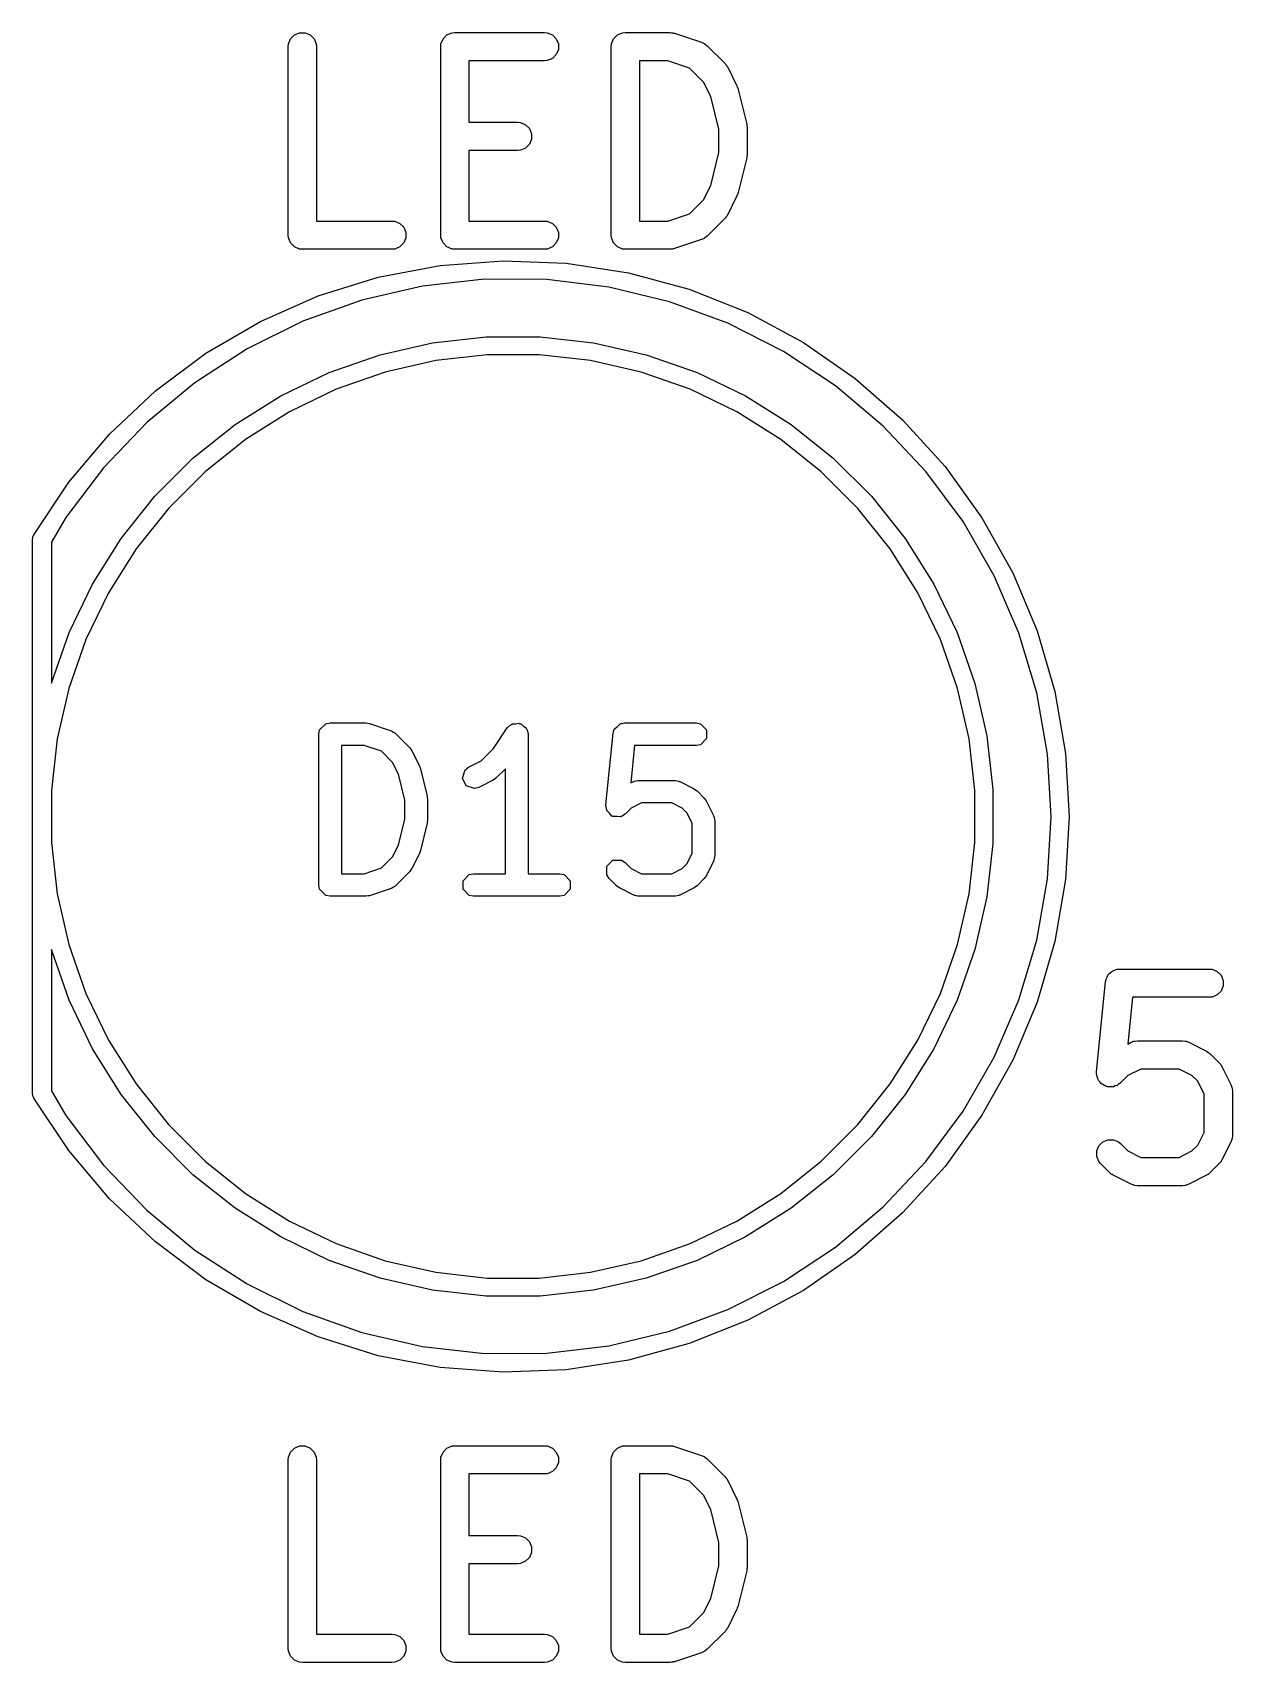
# Model space of a CAD drawing. Header units: millimetres. Extents: x 129 to 276, y -185 to -58.
# Drawn here: x 191.97 to 198.34, y -80.74 to -72.09 of the extents above; entities that cross this region are included whole.
import ezdxf

# ---------------------------------------------------------------- set-up
doc = ezdxf.new("R2010")
doc.units = ezdxf.units.MM
doc.layers.add('F.Fab', color=9, linetype='CONTINUOUS', true_color=0xafafaf)

msp = doc.modelspace()

# ---------------------------------------------------------------- linework, layer by layer
at = {"layer": 'F.Fab', "linetype": 'CONTINUOUS'}
for p, q in [((193.327393, -72.150187), (193.338592, -72.123151)), ((193.338592, -72.123151), (193.359284, -72.102459)), ((193.359284, -72.102459), (193.38632, -72.09126)), ((193.38632, -72.09126), (193.415584, -72.09126)), ((193.415584, -72.09126), (193.44262, -72.102459)), ((193.44262, -72.102459), (193.463312, -72.123151)), ((193.463312, -72.123151), (193.474511, -72.150187)), ((194.136917, -72.150187), (194.148116, -72.123151)), ((194.148116, -72.123151), (194.168808, -72.102459)), ((194.168808, -72.102459), (194.195844, -72.09126)), ((194.195844, -72.09126), (194.210476, -72.089819)), ((194.210476, -72.089819), (194.686666, -72.089819)), ((194.686666, -72.089819), (194.701298, -72.09126)), ((194.701298, -72.09126), (194.728334, -72.102459)), ((194.728334, -72.102459), (194.749026, -72.123151)), ((194.749026, -72.123151), (194.760225, -72.150187)), ((195.041679, -72.150187), (195.052878, -72.123151)), ((195.052878, -72.123151), (195.07357, -72.102459)), ((195.07357, -72.102459), (195.100606, -72.09126)), ((195.100606, -72.09126), (195.115238, -72.089819)), ((195.115238, -72.089819), (195.353333, -72.089819)), ((195.353333, -72.089819), (195.360738, -72.090548)), ((195.360738, -72.090548), (195.362713, -72.090408)), ((195.362713, -72.090408), (195.36531, -72.090998)), ((195.36531, -72.090998), (195.367965, -72.09126)), ((195.367965, -72.09126), (195.369796, -72.092018)), ((195.369796, -72.092018), (195.37705, -72.093668)), ((195.37705, -72.093668), (195.519907, -72.141287)), ((193.325952, -72.164819), (193.327393, -72.150187)), ((193.325952, -73.164819), (193.325952, -72.164819)), ((193.474511, -72.150187), (193.475952, -72.164819)), ((193.475952, -72.164819), (193.475952, -73.089819)), ((194.135476, -72.164819), (194.136917, -72.150187)), ((194.135476, -73.164819), (194.135476, -72.164819)), ((194.728334, -72.227179), (194.701298, -72.238378)), ((194.749026, -72.206487), (194.728334, -72.227179)), ((194.760225, -72.179451), (194.749026, -72.206487)), ((194.760225, -72.150187), (194.760225, -72.179451)), ((195.040238, -72.164819), (195.041679, -72.150187)), ((195.040238, -73.164819), (195.040238, -72.164819)), ((195.519907, -72.141287), (195.533332, -72.147281)), ((195.533332, -72.147281), (195.535367, -72.149046)), ((195.535367, -72.149046), (195.537858, -72.150078)), ((195.537858, -72.150078), (195.549223, -72.159405)), ((195.549223, -72.159405), (195.644461, -72.254643)), ((194.686666, -72.239819), (194.285476, -72.239819)), ((194.285476, -72.239819), (194.285476, -72.566009)), ((194.701298, -72.238378), (194.686666, -72.239819)), ((195.341163, -72.239819), (195.190238, -72.239819)), ((195.190238, -72.239819), (195.190238, -73.089819)), ((195.455676, -72.27799), (195.341163, -72.239819)), ((195.529789, -72.352103), (195.455676, -72.27799)), ((195.644461, -72.254643), (195.649181, -72.260393)), ((195.649181, -72.260393), (195.650678, -72.261692)), ((195.650678, -72.261692), (195.652097, -72.263946)), ((195.652097, -72.263946), (195.653789, -72.266008)), ((195.653789, -72.266008), (195.654547, -72.26784)), ((195.654547, -72.26784), (195.65851, -72.274135)), ((195.65851, -72.274135), (195.706129, -72.369373)), ((195.568282, -72.42909), (195.529789, -72.352103)), ((195.706129, -72.369373), (195.706538, -72.370442)), ((195.706538, -72.370442), (195.706861, -72.370878)), ((195.706861, -72.370878), (195.709053, -72.377014)), ((195.709053, -72.377014), (195.711384, -72.383104)), ((195.711384, -72.383104), (195.711422, -72.383644)), ((195.711422, -72.383644), (195.711808, -72.384724)), ((195.711808, -72.384724), (195.759427, -72.5752)), ((195.611666, -72.602624), (195.568282, -72.42909)), ((194.285476, -72.566009), (194.543809, -72.566009)), ((194.543809, -72.566009), (194.558441, -72.56745)), ((194.558441, -72.56745), (194.585477, -72.578649)), ((194.585477, -72.578649), (194.606169, -72.599341)), ((194.606169, -72.599341), (194.617368, -72.626377)), ((194.617368, -72.655641), (194.606169, -72.682677)), ((194.617368, -72.626377), (194.617368, -72.655641)), ((195.611666, -72.727013), (195.611666, -72.602624)), ((195.759427, -72.5752), (195.759802, -72.577736)), ((195.759802, -72.577736), (195.760225, -72.578758)), ((195.760225, -72.578758), (195.760767, -72.58427)), ((195.760767, -72.58427), (195.761577, -72.589744)), ((195.761577, -72.589744), (195.761414, -72.590836)), ((195.761414, -72.590836), (195.761666, -72.59339)), ((195.761666, -72.59339), (195.761666, -72.736247)), ((194.543809, -72.716009), (194.285476, -72.716009)), ((194.285476, -72.716009), (194.285476, -73.089819)), ((194.558441, -72.714568), (194.543809, -72.716009)), ((194.585477, -72.703369), (194.558441, -72.714568)), ((194.606169, -72.682677), (194.585477, -72.703369)), ((195.568282, -72.900547), (195.611666, -72.727013)), ((195.760767, -72.745366), (195.760225, -72.750879)), ((195.761577, -72.739893), (195.760767, -72.745366)), ((195.761666, -72.736247), (195.761414, -72.7388)), ((195.761414, -72.7388), (195.761577, -72.739893)), ((195.759427, -72.754437), (195.711808, -72.944913)), ((195.759802, -72.7519), (195.759427, -72.754437)), ((195.760225, -72.750879), (195.759802, -72.7519)), ((195.529788, -72.977534), (195.568282, -72.900547)), ((195.455676, -73.051647), (195.529788, -72.977534)), ((195.706129, -72.960264), (195.65851, -73.055502)), ((195.706538, -72.959194), (195.706129, -72.960264)), ((195.706861, -72.958759), (195.706538, -72.959194)), ((195.709053, -72.952622), (195.706861, -72.958759)), ((195.711384, -72.946533), (195.709053, -72.952622)), ((195.711422, -72.945992), (195.711384, -72.946533)), ((195.711808, -72.944913), (195.711422, -72.945992)), ((193.475952, -73.089819), (193.877142, -73.089819)), ((193.877142, -73.089819), (193.891774, -73.09126)), ((193.891774, -73.09126), (193.91881, -73.102459)), ((194.285476, -73.089819), (194.686666, -73.089819)), ((194.686666, -73.089819), (194.701298, -73.09126)), ((194.701298, -73.09126), (194.728334, -73.102459)), ((195.190238, -73.089819), (195.341163, -73.089819)), ((195.341163, -73.089819), (195.455676, -73.051647)), ((195.644462, -73.074993), (195.549223, -73.170233)), ((195.649179, -73.069244), (195.644462, -73.074993)), ((195.650678, -73.067945), (195.649179, -73.069244)), ((195.652099, -73.065686), (195.650678, -73.067945)), ((195.653789, -73.063628), (195.652099, -73.065686)), ((195.654546, -73.061798), (195.653789, -73.063628)), ((195.65851, -73.055502), (195.654546, -73.061798)), ((193.327393, -73.179451), (193.325952, -73.164819)), ((193.91881, -73.102459), (193.939502, -73.123151)), ((193.939502, -73.123151), (193.950701, -73.150187)), ((193.950701, -73.150187), (193.950701, -73.179451)), ((194.136917, -73.179451), (194.135476, -73.164819)), ((194.728334, -73.102459), (194.749026, -73.123151)), ((194.749026, -73.123151), (194.760225, -73.150187)), ((194.760225, -73.150187), (194.760225, -73.179451)), ((195.041679, -73.179451), (195.040238, -73.164819)), ((195.549223, -73.170233), (195.537858, -73.17956)), ((193.338592, -73.206487), (193.327393, -73.179451)), ((193.359284, -73.227179), (193.338592, -73.206487)), ((193.38632, -73.238378), (193.359284, -73.227179)), ((193.400952, -73.239819), (193.38632, -73.238378)), ((193.877142, -73.239819), (193.400952, -73.239819)), ((193.891774, -73.238378), (193.877142, -73.239819)), ((193.91881, -73.227179), (193.891774, -73.238378)), ((193.939502, -73.206487), (193.91881, -73.227179)), ((193.950701, -73.179451), (193.939502, -73.206487)), ((194.148116, -73.206487), (194.136917, -73.179451)), ((194.168808, -73.227179), (194.148116, -73.206487)), ((194.195844, -73.238378), (194.168808, -73.227179)), ((194.210476, -73.239819), (194.195844, -73.238378)), ((194.686666, -73.239819), (194.210476, -73.239819)), ((194.701298, -73.238378), (194.686666, -73.239819)), ((194.728334, -73.227179), (194.701298, -73.238378)), ((194.749026, -73.206487), (194.728334, -73.227179)), ((194.760225, -73.179451), (194.749026, -73.206487)), ((195.052878, -73.206487), (195.041679, -73.179451)), ((195.07357, -73.227179), (195.052878, -73.206487)), ((195.100606, -73.238378), (195.07357, -73.227179)), ((195.115238, -73.239819), (195.100606, -73.238378)), ((195.353333, -73.239819), (195.115238, -73.239819)), ((195.360738, -73.239089), (195.353333, -73.239819)), ((195.362713, -73.23923), (195.360738, -73.239089)), ((195.36531, -73.238639), (195.362713, -73.23923)), ((195.367965, -73.238378), (195.36531, -73.238639)), ((195.369796, -73.237619), (195.367965, -73.238378)), ((195.37705, -73.23597), (195.369796, -73.237619)), ((195.519907, -73.188351), (195.37705, -73.23597)), ((195.533332, -73.182357), (195.519907, -73.188351)), ((195.535367, -73.180591), (195.533332, -73.182357)), ((195.537858, -73.17956), (195.535367, -73.180591)), ((193.804604, -73.388059), (194.133294, -73.325456)), ((194.133294, -73.325456), (194.466959, -73.300477)), ((194.466959, -73.300477), (194.801306, -73.313443)), ((194.801306, -73.313443), (195.132034, -73.364187)), ((193.485117, -73.48748), (193.804604, -73.388059)), ((194.039002, -73.435982), (193.716523, -73.510569)), ((194.367946, -73.399222), (194.039002, -73.435982)), ((194.698934, -73.400783), (194.367946, -73.399222)), ((195.027517, -73.440644), (194.698934, -73.400783)), ((195.132034, -73.364187), (195.454888, -73.452057)), ((193.178945, -73.62244), (193.485117, -73.48748)), ((193.716523, -73.510569), (193.404846, -73.621981)), ((195.349277, -73.518269), (195.027517, -73.440644)), ((195.65989, -73.632615), (195.349277, -73.518269)), ((195.454888, -73.452057), (195.765716, -73.575922)), ((195.765716, -73.575922), (196.060517, -73.734189)), ((192.890024, -73.791204), (193.178945, -73.62244)), ((193.404846, -73.621981), (193.108158, -73.768719)), ((195.955181, -73.782144), (195.65989, -73.632615)), ((193.108158, -73.768719), (192.830449, -73.948811)), ((193.814069, -73.799661), (194.092859, -73.736029)), ((194.092859, -73.736029), (194.37702, -73.704012)), ((194.37702, -73.704012), (194.66298, -73.704012)), ((194.66298, -73.704012), (194.947141, -73.736029)), ((194.947141, -73.736029), (195.225931, -73.799661)), ((196.231179, -73.964848), (195.955181, -73.782144)), ((196.060517, -73.734189), (196.3355, -73.924821)), ((192.622073, -73.991599), (192.890024, -73.791204)), ((193.544157, -73.894107), (193.814069, -73.799661)), ((194.108963, -73.830811), (193.840684, -73.892043)), ((194.382411, -73.8), (194.108963, -73.830811)), ((194.657589, -73.8), (194.382411, -73.8)), ((194.931037, -73.830811), (194.657589, -73.8)), ((195.199316, -73.892043), (194.931037, -73.830811)), ((195.225931, -73.799661), (195.495843, -73.894107)), ((192.830449, -73.948811), (192.575452, -74.159836)), ((193.286517, -74.01818), (193.544157, -73.894107)), ((193.840684, -73.892043), (193.580948, -73.982929)), ((195.459052, -73.982929), (195.199316, -73.892043)), ((195.495843, -73.894107), (195.753483, -74.01818)), ((196.3355, -73.924821), (196.587127, -74.145366)), ((192.378538, -74.221049), (192.622073, -73.991599)), ((193.044388, -74.17032), (193.286517, -74.01818)), ((193.580948, -73.982929), (193.333022, -74.102324)), ((195.706978, -74.102324), (195.459052, -73.982929)), ((195.753483, -74.01818), (195.995612, -74.17032)), ((196.484175, -74.178268), (196.231179, -73.964848)), ((193.333022, -74.102324), (193.100022, -74.248728)), ((195.939978, -74.248728), (195.706978, -74.102324)), ((192.575452, -74.159836), (192.346593, -74.398958)), ((192.820816, -74.348612), (193.044388, -74.17032)), ((195.995612, -74.17032), (196.219184, -74.348612)), ((196.710768, -74.419538), (196.484175, -74.178268)), ((196.587127, -74.145366), (196.812161, -74.392986)), ((192.162553, -74.4766), (192.378538, -74.221049)), ((193.100022, -74.248728), (192.884879, -74.420299)), ((196.155121, -74.420299), (195.939978, -74.248728)), ((192.618612, -74.550816), (192.820816, -74.348612)), ((196.219184, -74.348612), (196.421388, -74.550816)), ((192.346593, -74.398958), (192.14695, -74.662962)), ((192.884879, -74.420299), (192.690299, -74.614879)), ((196.349701, -74.614879), (196.155121, -74.420299)), ((196.907912, -74.685414), (196.710768, -74.419538)), ((196.812161, -74.392986), (197.007706, -74.664497)), ((191.976897, -74.754966), (192.162553, -74.4766)), ((192.44032, -74.774388), (192.618612, -74.550816)), ((196.421388, -74.550816), (196.59968, -74.774388)), ((192.690299, -74.614879), (192.518728, -74.830022)), ((196.521272, -74.830022), (196.349701, -74.614879)), ((192.14695, -74.662962), (192.07, -74.793909)), ((197.072957, -74.97232), (196.907912, -74.685414)), ((197.007706, -74.664497), (197.171247, -74.956405)), ((191.97, -74.780306), (191.973806, -74.761172)), ((191.97, -77.719694), (191.97, -74.780306)), ((191.973806, -74.761172), (191.976014, -74.758963)), ((191.976014, -74.758963), (191.976897, -74.754966)), ((192.07, -74.793909), (192.07, -75.5431)), ((192.28818, -75.016517), (192.44032, -74.774388)), ((196.59968, -74.774388), (196.75182, -75.016517)), ((192.518728, -74.830022), (192.372324, -75.063022)), ((196.667676, -75.063022), (196.521272, -74.830022)), ((197.203684, -75.276402), (197.072957, -74.97232)), ((197.171247, -74.956405), (197.300681, -75.264955)), ((192.164107, -75.274157), (192.28818, -75.016517)), ((192.372324, -75.063022), (192.252929, -75.310948)), ((196.787071, -75.310948), (196.667676, -75.063022)), ((196.75182, -75.016517), (196.875893, -75.274157)), ((192.07, -75.5431), (192.164107, -75.274157)), ((192.252929, -75.310948), (192.162043, -75.570684)), ((196.877957, -75.570684), (196.787071, -75.310948)), ((196.875893, -75.274157), (196.970339, -75.544069)), ((197.298337, -75.593572), (197.203684, -75.276402)), ((197.300681, -75.264955), (197.394342, -75.586178)), ((192.162043, -75.570684), (192.100811, -75.838963)), ((196.939189, -75.838963), (196.877957, -75.570684)), ((196.970339, -75.544069), (197.033971, -75.822859)), ((197.355642, -75.919565), (197.298337, -75.593572)), ((197.394342, -75.586178), (197.451024, -75.91594)), ((193.493138, -75.790894), (193.52561, -75.758422)), ((193.52561, -75.758422), (193.548571, -75.753855)), ((193.548571, -75.753855), (193.739047, -75.753855)), ((193.739047, -75.753855), (193.74848, -75.755731)), ((193.74848, -75.755731), (193.758021, -75.756934)), ((193.758021, -75.756934), (193.872307, -75.795029)), ((194.489124, -75.780573), (194.505661, -75.764001)), ((194.505661, -75.764001), (194.511718, -75.762789)), ((194.511718, -75.762789), (194.516086, -75.758422)), ((194.516086, -75.758422), (194.533559, -75.758422)), ((194.533559, -75.758422), (194.550691, -75.754996)), ((194.550691, -75.754996), (194.55583, -75.758422)), ((194.55583, -75.758422), (194.562008, -75.758422)), ((194.562008, -75.758422), (194.574363, -75.770777)), ((194.574363, -75.770777), (194.588901, -75.780469)), ((195.057603, -75.785492), (195.073234, -75.772702)), ((195.073234, -75.772702), (195.087515, -75.758422)), ((195.087515, -75.758422), (195.091707, -75.757588)), ((195.091707, -75.757588), (195.093145, -75.756412)), ((195.093145, -75.756412), (195.096123, -75.756709)), ((195.096123, -75.756709), (195.110476, -75.753855)), ((195.110476, -75.753855), (195.491428, -75.753855)), ((195.491428, -75.753855), (195.514389, -75.758422)), ((195.514389, -75.758422), (195.546861, -75.790894)), ((192.100811, -75.838963), (192.07, -76.112411)), ((193.488571, -75.813855), (193.493138, -75.790894)), ((193.488571, -76.613855), (193.488571, -75.813855)), ((193.872307, -75.795029), (193.874917, -75.796517)), ((193.874917, -75.796517), (193.876294, -75.796517)), ((193.876294, -75.796517), (193.884283, -75.801855)), ((193.884283, -75.801855), (193.892645, -75.806622)), ((193.892645, -75.806622), (193.893261, -75.807855)), ((193.893261, -75.807855), (193.895759, -75.809524)), ((193.895759, -75.809524), (193.971949, -75.885714)), ((194.416227, -75.889916), (194.489124, -75.780573)), ((194.588901, -75.780469), (194.590112, -75.786526)), ((194.590112, -75.786526), (194.59448, -75.790894)), ((194.59448, -75.790894), (194.599047, -75.813855)), ((194.599047, -75.813855), (194.599047, -76.553855)), ((195.012678, -76.188837), (195.050774, -75.807885)), ((195.050774, -75.807885), (195.055043, -75.793886)), ((195.055043, -75.790894), (195.056356, -75.78958)), ((195.055043, -75.793886), (195.055043, -75.790894)), ((195.056356, -75.78958), (195.057603, -75.785492)), ((195.546861, -75.836816), (195.514389, -75.869288)), ((195.546861, -75.790894), (195.546861, -75.836816)), ((196.97, -76.112411), (196.939189, -75.838963)), ((197.033971, -75.822859), (197.065988, -76.10702)), ((193.72931, -75.873855), (193.608571, -75.873855)), ((193.608571, -75.873855), (193.608571, -76.553855)), ((193.820923, -75.904392), (193.72931, -75.873855)), ((193.880209, -75.963678), (193.820923, -75.904392)), ((193.971949, -75.885714), (193.977286, -75.893701)), ((193.977286, -75.893701), (193.983189, -75.901307)), ((193.983189, -75.901307), (194.021284, -75.977499)), ((194.351124, -75.955019), (194.416227, -75.889916)), ((195.164775, -75.873855), (195.144919, -76.072407)), ((195.491428, -75.873855), (195.164775, -75.873855)), ((195.514389, -75.869288), (195.491428, -75.873855)), ((197.37483, -76.25), (197.355642, -75.919565)), ((197.451024, -75.91594), (197.47, -76.25)), ((193.911008, -76.025276), (193.880209, -75.963678)), ((193.945714, -76.164096), (193.911008, -76.025276)), ((194.021284, -75.977499), (194.02302, -75.983838)), ((194.02302, -75.983838), (194.025826, -75.989779)), ((194.025826, -75.989779), (194.063923, -76.14216)), ((194.250626, -76.046679), (194.265148, -76.003113)), ((194.265148, -76.003113), (194.283642, -75.98876)), ((194.283642, -75.98876), (194.351124, -75.955019)), ((194.479047, -75.996802), (194.429093, -76.046757)), ((194.479047, -76.553855), (194.479047, -75.996802)), ((192.07, -76.112411), (192.07, -76.387589)), ((194.271162, -76.087753), (194.250626, -76.046679)), ((194.314728, -76.102275), (194.271162, -76.087753)), ((194.337308, -76.096092), (194.314728, -76.102275)), ((194.413499, -76.057997), (194.337308, -76.096092)), ((194.421098, -76.052099), (194.413499, -76.057997)), ((194.429093, -76.046757), (194.421098, -76.052099)), ((195.144919, -76.072407), (195.159833, -76.064951)), ((195.159833, -76.064951), (195.162731, -76.064157)), ((195.162731, -76.064157), (195.163705, -76.063184)), ((195.163705, -76.063184), (195.173137, -76.061307)), ((195.173137, -76.061307), (195.182413, -76.058768)), ((195.182413, -76.058768), (195.183718, -76.059203)), ((195.183718, -76.059203), (195.186666, -76.058617)), ((195.186666, -76.058617), (195.377142, -76.058617)), ((195.377142, -76.058617), (195.380089, -76.059203)), ((195.380089, -76.059203), (195.381395, -76.058768)), ((195.381395, -76.058768), (195.39067, -76.061307)), ((195.39067, -76.061307), (195.400103, -76.063184)), ((195.400103, -76.063184), (195.401076, -76.064157)), ((195.401076, -76.064157), (195.403975, -76.064951)), ((195.403975, -76.064951), (195.480166, -76.103046)), ((195.480166, -76.103046), (195.487771, -76.108948)), ((195.487771, -76.108948), (195.495759, -76.114286)), ((195.495759, -76.114286), (195.533854, -76.15238)), ((196.97, -76.387589), (196.97, -76.112411)), ((197.065988, -76.10702), (197.065988, -76.39298)), ((193.945714, -76.263613), (193.945714, -76.164096)), ((194.063923, -76.14216), (194.06428, -76.149504)), ((194.06428, -76.149504), (194.065714, -76.156712)), ((194.065714, -76.156712), (194.065714, -76.270998)), ((195.014937, -76.212138), (195.012678, -76.188837)), ((195.146016, -76.206024), (195.114806, -76.237234)), ((195.200831, -76.178617), (195.146016, -76.206024)), ((195.362977, -76.178617), (195.200831, -76.178617)), ((195.417792, -76.206024), (195.362977, -76.178617)), ((195.442115, -76.230347), (195.417792, -76.206024)), ((195.533854, -76.15238), (195.539196, -76.160374)), ((195.539196, -76.160374), (195.545094, -76.167974)), ((195.545094, -76.167974), (195.583189, -76.244166)), ((193.911008, -76.402432), (193.945714, -76.263613)), ((194.063923, -76.28555), (194.025826, -76.437931)), ((194.06428, -76.278205), (194.063923, -76.28555)), ((194.065714, -76.270998), (194.06428, -76.278205)), ((195.016947, -76.214594), (195.014937, -76.212138)), ((195.016947, -76.217767), (195.016947, -76.214594)), ((195.031227, -76.232047), (195.016947, -76.217767)), ((195.044017, -76.24768), (195.031227, -76.232047)), ((195.047173, -76.247995), (195.044017, -76.24768)), ((195.049418, -76.25024), (195.047173, -76.247995)), ((195.069614, -76.25024), (195.049418, -76.25024)), ((195.089711, -76.25225), (195.069614, -76.25024)), ((195.092168, -76.25024), (195.089711, -76.25225)), ((195.09534, -76.25024), (195.092168, -76.25024)), ((195.114806, -76.237234), (195.09534, -76.25024)), ((195.469523, -76.285162), (195.442115, -76.230347)), ((195.469523, -76.447309), (195.469523, -76.285162)), ((195.583189, -76.244166), (195.583982, -76.247063)), ((195.583982, -76.247063), (195.584956, -76.248037)), ((195.584956, -76.248037), (195.586832, -76.257471)), ((195.586832, -76.257471), (195.589372, -76.266745)), ((195.589372, -76.266745), (195.588936, -76.26805)), ((195.588936, -76.26805), (195.589523, -76.270998)), ((195.589523, -76.270998), (195.589523, -76.461474)), ((197.355642, -76.580435), (197.37483, -76.25)), ((197.47, -76.25), (197.451024, -76.58406)), ((192.07, -76.387589), (192.100811, -76.661037)), ((193.820921, -76.523318), (193.88021, -76.46403)), ((193.88021, -76.46403), (193.911008, -76.402432)), ((194.021284, -76.450212), (193.983189, -76.526402)), ((194.02302, -76.44387), (194.021284, -76.450212)), ((194.025826, -76.437931), (194.02302, -76.44387)), ((195.442115, -76.502123), (195.469523, -76.447309)), ((195.589372, -76.465727), (195.586832, -76.475002)), ((195.589523, -76.461474), (195.588936, -76.464421)), ((195.588936, -76.464421), (195.589372, -76.465727)), ((196.939189, -76.661037), (196.97, -76.387589)), ((197.065988, -76.39298), (197.033971, -76.677141)), ((193.72931, -76.553855), (193.820921, -76.523318)), ((193.97195, -76.541995), (193.89576, -76.618186)), ((193.977293, -76.533998), (193.97195, -76.541995)), ((193.983189, -76.526402), (193.977293, -76.533998)), ((195.016947, -76.514703), (195.049419, -76.482231)), ((195.016947, -76.560625), (195.016947, -76.514703)), ((195.049419, -76.482231), (195.095341, -76.482231)), ((195.095341, -76.482231), (195.114806, -76.495238)), ((195.114806, -76.495238), (195.146015, -76.526447)), ((195.146015, -76.526447), (195.200831, -76.553855)), ((195.362977, -76.553855), (195.41779, -76.526448)), ((195.41779, -76.526448), (195.442115, -76.502123)), ((195.583189, -76.488307), (195.545094, -76.564497)), ((195.583982, -76.485408), (195.583189, -76.488307)), ((195.584956, -76.484435), (195.583982, -76.485408)), ((195.586832, -76.475002), (195.584956, -76.484435)), ((193.493138, -76.636816), (193.488571, -76.613855)), ((193.52561, -76.669288), (193.493138, -76.636816)), ((193.608571, -76.553855), (193.72931, -76.553855)), ((193.872307, -76.632681), (193.758021, -76.670776)), ((193.874917, -76.631193), (193.872307, -76.632681)), ((193.876295, -76.631193), (193.874917, -76.631193)), ((193.88429, -76.62585), (193.876295, -76.631193)), ((193.892645, -76.621088), (193.88429, -76.62585)), ((193.893261, -76.619855), (193.892645, -76.621088)), ((193.89576, -76.618186), (193.893261, -76.619855)), ((194.255042, -76.590894), (194.287514, -76.558422)), ((194.255042, -76.636816), (194.255042, -76.590894)), ((194.287514, -76.669288), (194.255042, -76.636816)), ((194.287514, -76.558422), (194.310475, -76.553855)), ((194.310475, -76.553855), (194.479047, -76.553855)), ((194.599047, -76.553855), (194.767618, -76.553855)), ((194.767618, -76.553855), (194.790579, -76.558422)), ((194.790579, -76.558422), (194.823051, -76.590894)), ((194.823051, -76.636816), (194.790579, -76.669288)), ((194.823051, -76.590894), (194.823051, -76.636816)), ((195.029954, -76.58009), (195.016947, -76.560625)), ((195.06805, -76.618186), (195.029954, -76.58009)), ((195.076041, -76.623525), (195.06805, -76.618186)), ((195.083643, -76.629426), (195.076041, -76.623525)), ((195.159833, -76.667521), (195.083643, -76.629426)), ((195.200831, -76.553855), (195.362977, -76.553855)), ((195.480166, -76.629426), (195.403975, -76.667521)), ((195.487765, -76.623528), (195.480166, -76.629426)), ((195.49576, -76.618186), (195.487765, -76.623528)), ((195.533855, -76.58009), (195.49576, -76.618186)), ((195.539198, -76.572093), (195.533855, -76.58009)), ((195.545094, -76.564497), (195.539198, -76.572093)), ((197.298337, -76.906428), (197.355642, -76.580435)), ((197.451024, -76.58406), (197.394342, -76.913822)), ((192.100811, -76.661037), (192.162043, -76.929316)), ((193.548571, -76.673855), (193.52561, -76.669288)), ((193.739047, -76.673855), (193.548571, -76.673855)), ((193.74848, -76.671978), (193.739047, -76.673855)), ((193.758021, -76.670776), (193.74848, -76.671978)), ((194.310475, -76.673855), (194.287514, -76.669288)), ((194.767618, -76.673855), (194.310475, -76.673855)), ((194.790579, -76.669288), (194.767618, -76.673855)), ((195.162731, -76.668314), (195.159833, -76.667521)), ((195.163705, -76.669288), (195.162731, -76.668314)), ((195.173137, -76.671164), (195.163705, -76.669288)), ((195.182413, -76.673704), (195.173137, -76.671164)), ((195.183718, -76.673268), (195.182413, -76.673704)), ((195.186666, -76.673855), (195.183718, -76.673268)), ((195.377142, -76.673855), (195.186666, -76.673855)), ((195.380089, -76.673268), (195.377142, -76.673855)), ((195.381395, -76.673704), (195.380089, -76.673268)), ((195.39067, -76.671164), (195.381395, -76.673704)), ((195.400103, -76.669288), (195.39067, -76.671164)), ((195.401076, -76.668314), (195.400103, -76.669288)), ((195.403975, -76.667521), (195.401076, -76.668314)), ((196.877957, -76.929316), (196.939189, -76.661037)), ((197.033971, -76.677141), (196.970339, -76.955931)), ((192.164107, -77.225843), (192.07, -76.956899)), ((192.07, -76.956899), (192.07, -77.70609)), ((192.162043, -76.929316), (192.252929, -77.189052)), ((196.787071, -77.189052), (196.877957, -76.929316)), ((196.970339, -76.955931), (196.875893, -77.225843)), ((197.203684, -77.223598), (197.298337, -76.906428)), ((197.394342, -76.913822), (197.300681, -77.235045)), ((197.696427, -77.072459), (197.699915, -77.071013)), ((197.699915, -77.071013), (197.702839, -77.068622)), ((197.702839, -77.068622), (197.713336, -77.065454)), ((197.713336, -77.065454), (197.723463, -77.06126)), ((197.723463, -77.06126), (197.729068, -77.060707)), ((197.729068, -77.060707), (197.730855, -77.060169)), ((197.730855, -77.060169), (197.732683, -77.060351)), ((197.732683, -77.060351), (197.738095, -77.059819)), ((197.738095, -77.059819), (198.214285, -77.059819)), ((198.214285, -77.059819), (198.228917, -77.06126)), ((198.228917, -77.06126), (198.255953, -77.072459)), ((197.615848, -77.603546), (197.663467, -77.127356)), ((197.663467, -77.127356), (197.664536, -77.122023)), ((197.664536, -77.120187), (197.665249, -77.118464)), ((197.664536, -77.122023), (197.664536, -77.120187)), ((197.665249, -77.118464), (197.666357, -77.11294)), ((197.666357, -77.11294), (197.671539, -77.10328)), ((197.671539, -77.10328), (197.675735, -77.093151)), ((197.675735, -77.093151), (197.678406, -77.090479)), ((197.678406, -77.090479), (197.680191, -77.087153)), ((197.680191, -77.087153), (197.688673, -77.080212)), ((197.688673, -77.080212), (197.696427, -77.072459)), ((198.255953, -77.072459), (198.276645, -77.093151)), ((198.276645, -77.093151), (198.287844, -77.120187)), ((198.287844, -77.149451), (198.276645, -77.176487)), ((198.287844, -77.120187), (198.287844, -77.149451)), ((192.28818, -77.483483), (192.164107, -77.225843)), ((192.252929, -77.189052), (192.372324, -77.436978)), ((196.667676, -77.436978), (196.787071, -77.189052)), ((196.875893, -77.225843), (196.75182, -77.483483)), ((197.072957, -77.52768), (197.203684, -77.223598)), ((197.300681, -77.235045), (197.171247, -77.543595)), ((197.805969, -77.209819), (197.78115, -77.458009)), ((198.214285, -77.209819), (197.805969, -77.209819)), ((198.228917, -77.208378), (198.214285, -77.209819)), ((198.255953, -77.197179), (198.228917, -77.208378)), ((198.276645, -77.176487), (198.255953, -77.197179)), ((192.44032, -77.725612), (192.28818, -77.483483)), ((192.372324, -77.436978), (192.518728, -77.669978)), ((196.521272, -77.669978), (196.667676, -77.436978)), ((196.75182, -77.483483), (196.59968, -77.725612)), ((197.78115, -77.458009), (197.799792, -77.448689)), ((197.799792, -77.448689), (197.813523, -77.443434)), ((197.813523, -77.443434), (197.816212, -77.443242)), ((197.816212, -77.443242), (197.818701, -77.442212)), ((197.818701, -77.442212), (197.833333, -77.440771)), ((197.833333, -77.440771), (198.071428, -77.440771)), ((198.071428, -77.440771), (198.08606, -77.442212)), ((198.08606, -77.442212), (198.088549, -77.443243)), ((198.088549, -77.443243), (198.091237, -77.443434)), ((198.091237, -77.443434), (198.104969, -77.448689)), ((198.104969, -77.448689), (198.200207, -77.496308)), ((198.200207, -77.496308), (198.206506, -77.500272)), ((198.206506, -77.500272), (198.208334, -77.50103)), ((198.208334, -77.50103), (198.21039, -77.502718)), ((198.21039, -77.502718), (198.21265, -77.50414)), ((196.907912, -77.814586), (197.072957, -77.52768)), ((197.171247, -77.543595), (197.007706, -77.835503)), ((198.21265, -77.50414), (198.213949, -77.505638)), ((198.213949, -77.505638), (198.219699, -77.510357)), ((198.219699, -77.510357), (198.267318, -77.557976)), ((198.267318, -77.557976), (198.272036, -77.563725)), ((198.272036, -77.563725), (198.273535, -77.565025)), ((198.273535, -77.565025), (198.274956, -77.567284)), ((198.274956, -77.567284), (198.276645, -77.569341)), ((198.276645, -77.569341), (198.277402, -77.571168)), ((198.277402, -77.571168), (198.281367, -77.577468)), ((198.281367, -77.577468), (198.328986, -77.672706)), ((192.518728, -77.669978), (192.690299, -77.885121)), ((196.349701, -77.885121), (196.521272, -77.669978)), ((197.615826, -77.618249), (197.615848, -77.603546)), ((197.616917, -77.621864), (197.615826, -77.618249)), ((197.616917, -77.62564), (197.616917, -77.621864)), ((197.621111, -77.635765), (197.616917, -77.62564)), ((197.624279, -77.646265), (197.621111, -77.635765)), ((197.62667, -77.649188), (197.624279, -77.646265)), ((197.628116, -77.652677), (197.62667, -77.649188)), ((197.635869, -77.66043), (197.628116, -77.652677)), ((197.64281, -77.668913), (197.635869, -77.66043)), ((197.646136, -77.670697), (197.64281, -77.668913)), ((197.648808, -77.673369), (197.646136, -77.670697)), ((197.658935, -77.677564), (197.648808, -77.673369)), ((197.728655, -77.674814), (197.725732, -77.677206)), ((197.732144, -77.673369), (197.728655, -77.674814)), ((197.743509, -77.664042), (197.732144, -77.673369)), ((197.782522, -77.625029), (197.743509, -77.664042)), ((197.851038, -77.590771), (197.782522, -77.625029)), ((198.053723, -77.590771), (197.851038, -77.590771)), ((198.122239, -77.625029), (198.053723, -77.590771)), ((198.152646, -77.655436), (198.122239, -77.625029)), ((198.186904, -77.723952), (198.152646, -77.655436)), ((198.328986, -77.672706), (198.334241, -77.686437)), ((191.973806, -77.738828), (191.97, -77.719694)), ((191.976014, -77.741036), (191.973806, -77.738828)), ((191.976897, -77.745034), (191.976014, -77.741036)), ((192.162553, -78.0234), (191.976897, -77.745034)), ((192.07, -77.70609), (192.14695, -77.837038)), ((192.618612, -77.949184), (192.44032, -77.725612)), ((196.59968, -77.725612), (196.421388, -77.949184)), ((197.668597, -77.682747), (197.658935, -77.677564)), ((197.672356, -77.683122), (197.668597, -77.682747)), ((197.675845, -77.684568), (197.672356, -77.683122)), ((197.686806, -77.684568), (197.675845, -77.684568)), ((197.697716, -77.685659), (197.686806, -77.684568)), ((197.701332, -77.684568), (197.697716, -77.685659)), ((197.705107, -77.684568), (197.701332, -77.684568)), ((197.715232, -77.680373), (197.705107, -77.684568)), ((197.725732, -77.677206), (197.715232, -77.680373)), ((198.186904, -77.926637), (198.186904, -77.723952)), ((198.334241, -77.686437), (198.334432, -77.689126)), ((198.334432, -77.689126), (198.335463, -77.691615)), ((198.335463, -77.691615), (198.336904, -77.706247)), ((198.336904, -77.706247), (198.336904, -77.944342)), ((192.14695, -77.837038), (192.346593, -78.101042)), ((196.710768, -78.080462), (196.907912, -77.814586)), ((197.007706, -77.835503), (196.812161, -78.107014)), ((192.690299, -77.885121), (192.884879, -78.079701)), ((196.155121, -78.079701), (196.349701, -77.885121)), ((198.152645, -77.995153), (198.186904, -77.926637)), ((192.820816, -78.151388), (192.618612, -77.949184)), ((196.421388, -77.949184), (196.219184, -78.151388)), ((197.616917, -78.024948), (197.628116, -77.997912)), ((197.628116, -77.997912), (197.648809, -77.977219)), ((197.648809, -77.977219), (197.675845, -77.966021)), ((197.675845, -77.966021), (197.705108, -77.966021)), ((197.705108, -77.966021), (197.732144, -77.97722)), ((197.732144, -77.97722), (197.74351, -77.986548)), ((197.74351, -77.986548), (197.782522, -78.025561)), ((198.122238, -78.025561), (198.152645, -77.995153)), ((198.328986, -77.977883), (198.281367, -78.073121)), ((198.334241, -77.964152), (198.328986, -77.977883)), ((198.334432, -77.961462), (198.334241, -77.964152)), ((198.335463, -77.958974), (198.334432, -77.961462)), ((198.336904, -77.944342), (198.335463, -77.958974)), ((192.378538, -78.278951), (192.162553, -78.0234)), ((192.346593, -78.101042), (192.575452, -78.340164)), ((192.884879, -78.079701), (193.100022, -78.251272)), ((195.939978, -78.251272), (196.155121, -78.079701)), ((196.484175, -78.321732), (196.710768, -78.080462)), ((196.812161, -78.107014), (196.587127, -78.354634)), ((197.616917, -78.054211), (197.616917, -78.024948)), ((197.628115, -78.081247), (197.616917, -78.054211)), ((197.637442, -78.092612), (197.628115, -78.081247)), ((197.685061, -78.140232), (197.637442, -78.092612)), ((197.782522, -78.025561), (197.851038, -78.059819)), ((197.851038, -78.059819), (198.053723, -78.059819)), ((198.053723, -78.059819), (198.122238, -78.025561)), ((198.267318, -78.092613), (198.2197, -78.140232)), ((198.272036, -78.086863), (198.267318, -78.092613)), ((198.273535, -78.085564), (198.272036, -78.086863)), ((198.274956, -78.083305), (198.273535, -78.085564)), ((198.276646, -78.081247), (198.274956, -78.083305)), ((198.277403, -78.079417), (198.276646, -78.081247)), ((198.281367, -78.073121), (198.277403, -78.079417)), ((193.044388, -78.32968), (192.820816, -78.151388)), ((196.219184, -78.151388), (195.995612, -78.32968)), ((197.69081, -78.14495), (197.685061, -78.140232)), ((197.692111, -78.14645), (197.69081, -78.14495)), ((197.69437, -78.147872), (197.692111, -78.14645)), ((197.696427, -78.14956), (197.69437, -78.147872)), ((197.698254, -78.150317), (197.696427, -78.14956)), ((197.704554, -78.154282), (197.698254, -78.150317)), ((197.799792, -78.201901), (197.704554, -78.154282)), ((198.200207, -78.154282), (198.104969, -78.201901)), ((198.206506, -78.150317), (198.200207, -78.154282)), ((198.208334, -78.14956), (198.206506, -78.150317)), ((198.21039, -78.147872), (198.208334, -78.14956)), ((198.21265, -78.14645), (198.21039, -78.147872)), ((198.21395, -78.14495), (198.21265, -78.14645)), ((198.2197, -78.140232), (198.21395, -78.14495)), ((192.622073, -78.508401), (192.378538, -78.278951)), ((193.100022, -78.251272), (193.333022, -78.397676)), ((195.706978, -78.397676), (195.939978, -78.251272)), ((197.813523, -78.207156), (197.799792, -78.201901)), ((197.816212, -78.207347), (197.813523, -78.207156)), ((197.818701, -78.208378), (197.816212, -78.207347)), ((197.833333, -78.209819), (197.818701, -78.208378)), ((198.071428, -78.209819), (197.833333, -78.209819)), ((198.08606, -78.208378), (198.071428, -78.209819)), ((198.088549, -78.207346), (198.08606, -78.208378)), ((198.091237, -78.207156), (198.088549, -78.207346)), ((198.104969, -78.201901), (198.091237, -78.207156)), ((192.575452, -78.340164), (192.830449, -78.551189)), ((193.286517, -78.48182), (193.044388, -78.32968)), ((195.995612, -78.32968), (195.753483, -78.48182)), ((196.231179, -78.535152), (196.484175, -78.321732)), ((196.587127, -78.354634), (196.3355, -78.575179)), ((193.333022, -78.397676), (193.580948, -78.517071)), ((195.459052, -78.517071), (195.706978, -78.397676)), ((192.890024, -78.708796), (192.622073, -78.508401)), ((193.544157, -78.605893), (193.286517, -78.48182)), ((193.580948, -78.517071), (193.840684, -78.607957)), ((195.199316, -78.607957), (195.459052, -78.517071)), ((195.753483, -78.48182), (195.495843, -78.605893)), ((195.955181, -78.717856), (196.231179, -78.535152)), ((192.830449, -78.551189), (193.108158, -78.731281)), ((193.814069, -78.700339), (193.544157, -78.605893)), ((193.840684, -78.607957), (194.108963, -78.669189)), ((194.931037, -78.669189), (195.199316, -78.607957)), ((195.495843, -78.605893), (195.225931, -78.700339)), ((196.3355, -78.575179), (196.060517, -78.765811)), ((193.178945, -78.87756), (192.890024, -78.708796)), ((194.092859, -78.763971), (193.814069, -78.700339)), ((194.108963, -78.669189), (194.382411, -78.7)), ((194.382411, -78.7), (194.657589, -78.7)), ((194.657589, -78.7), (194.931037, -78.669189)), ((195.225931, -78.700339), (194.947141, -78.763971)), ((193.108158, -78.731281), (193.404846, -78.878019)), ((194.37702, -78.795988), (194.092859, -78.763971)), ((194.66298, -78.795988), (194.37702, -78.795988)), ((194.947141, -78.763971), (194.66298, -78.795988)), ((195.65989, -78.867385), (195.955181, -78.717856)), ((196.060517, -78.765811), (195.765716, -78.924078)), ((193.485117, -79.01252), (193.178945, -78.87756)), ((193.404846, -78.878019), (193.716523, -78.989431)), ((195.349277, -78.981731), (195.65989, -78.867385)), ((195.765716, -78.924078), (195.454888, -79.047943)), ((193.804604, -79.111941), (193.485117, -79.01252)), ((193.716523, -78.989431), (194.039002, -79.064018)), ((194.698934, -79.099217), (195.027517, -79.059356)), ((195.027517, -79.059356), (195.349277, -78.981731)), ((195.454888, -79.047943), (195.132034, -79.135813)), ((194.133294, -79.174544), (193.804604, -79.111941)), ((194.039002, -79.064018), (194.367946, -79.100778)), ((194.367946, -79.100778), (194.698934, -79.099217)), ((195.132034, -79.135813), (194.801306, -79.186557)), ((194.466959, -79.199523), (194.133294, -79.174544)), ((194.801306, -79.186557), (194.466959, -79.199523)), ((193.325952, -79.664819), (193.327393, -79.650187)), ((193.325952, -80.664819), (193.325952, -79.664819)), ((193.327393, -79.650187), (193.338592, -79.623151)), ((193.338592, -79.623151), (193.359284, -79.602459)), ((193.359284, -79.602459), (193.38632, -79.59126)), ((193.38632, -79.59126), (193.415584, -79.59126)), ((193.415584, -79.59126), (193.44262, -79.602459)), ((193.44262, -79.602459), (193.463312, -79.623151)), ((193.463312, -79.623151), (193.474511, -79.650187)), ((193.474511, -79.650187), (193.475952, -79.664819)), ((193.475952, -79.664819), (193.475952, -80.589819)), ((194.135476, -79.664819), (194.136917, -79.650187)), ((194.135476, -80.664819), (194.135476, -79.664819)), ((194.136917, -79.650187), (194.148116, -79.623151)), ((194.148116, -79.623151), (194.168808, -79.602459)), ((194.168808, -79.602459), (194.195844, -79.59126)), ((194.195844, -79.59126), (194.210476, -79.589819)), ((194.210476, -79.589819), (194.686666, -79.589819)), ((194.686666, -79.589819), (194.701298, -79.59126)), ((194.701298, -79.59126), (194.728334, -79.602459)), ((194.728334, -79.602459), (194.749026, -79.623151)), ((194.749026, -79.623151), (194.760225, -79.650187)), ((194.760225, -79.650187), (194.760225, -79.679451)), ((195.040238, -79.664819), (195.041679, -79.650187)), ((195.040238, -80.664819), (195.040238, -79.664819)), ((195.041679, -79.650187), (195.052878, -79.623151)), ((195.052878, -79.623151), (195.07357, -79.602459)), ((195.07357, -79.602459), (195.100606, -79.59126)), ((195.100606, -79.59126), (195.115238, -79.589819)), ((195.115238, -79.589819), (195.353333, -79.589819)), ((195.353333, -79.589819), (195.360738, -79.590548)), ((195.360738, -79.590548), (195.362713, -79.590408)), ((195.362713, -79.590408), (195.36531, -79.590998)), ((195.36531, -79.590998), (195.367965, -79.59126)), ((195.367965, -79.59126), (195.369796, -79.592018)), ((195.369796, -79.592018), (195.37705, -79.593668)), ((195.37705, -79.593668), (195.519907, -79.641287)), ((195.519907, -79.641287), (195.533332, -79.647281)), ((195.533332, -79.647281), (195.535367, -79.649046)), ((195.535367, -79.649046), (195.537858, -79.650078)), ((195.537858, -79.650078), (195.549223, -79.659405)), ((195.549223, -79.659405), (195.644461, -79.754643)), ((194.686666, -79.739819), (194.285476, -79.739819)), ((194.285476, -79.739819), (194.285476, -80.066009)), ((194.701298, -79.738378), (194.686666, -79.739819)), ((194.728334, -79.727179), (194.701298, -79.738378)), ((194.749026, -79.706487), (194.728334, -79.727179)), ((194.760225, -79.679451), (194.749026, -79.706487)), ((195.341163, -79.739819), (195.190238, -79.739819)), ((195.190238, -79.739819), (195.190238, -80.589819)), ((195.455676, -79.77799), (195.341163, -79.739819)), ((195.529789, -79.852103), (195.455676, -79.77799)), ((195.644461, -79.754643), (195.649181, -79.760393)), ((195.649181, -79.760393), (195.650678, -79.761692)), ((195.650678, -79.761692), (195.652097, -79.763946)), ((195.652097, -79.763946), (195.653789, -79.766008)), ((195.653789, -79.766008), (195.654547, -79.76784)), ((195.654547, -79.76784), (195.65851, -79.774135)), ((195.65851, -79.774135), (195.706129, -79.869373)), ((195.568282, -79.92909), (195.529789, -79.852103)), ((195.706129, -79.869373), (195.706538, -79.870442)), ((195.706538, -79.870442), (195.706861, -79.870878)), ((195.706861, -79.870878), (195.709053, -79.877014)), ((195.709053, -79.877014), (195.711384, -79.883104)), ((195.711384, -79.883104), (195.711422, -79.883644)), ((195.711422, -79.883644), (195.711808, -79.884724)), ((195.711808, -79.884724), (195.759427, -80.0752)), ((195.611666, -80.102624), (195.568282, -79.92909)), ((194.285476, -80.066009), (194.543809, -80.066009)), ((194.543809, -80.066009), (194.558441, -80.06745)), ((194.558441, -80.06745), (194.585477, -80.078649)), ((194.585477, -80.078649), (194.606169, -80.099341)), ((195.759427, -80.0752), (195.759802, -80.077736)), ((195.759802, -80.077736), (195.760225, -80.078758)), ((195.760225, -80.078758), (195.760767, -80.08427)), ((195.760767, -80.08427), (195.761577, -80.089744)), ((195.761577, -80.089744), (195.761414, -80.090836)), ((195.761414, -80.090836), (195.761666, -80.09339)), ((195.761666, -80.09339), (195.761666, -80.236247)), ((194.606169, -80.182677), (194.585477, -80.203369)), ((194.606169, -80.099341), (194.617368, -80.126377)), ((194.617368, -80.155641), (194.606169, -80.182677)), ((194.617368, -80.126377), (194.617368, -80.155641)), ((195.611666, -80.227013), (195.611666, -80.102624)), ((194.543809, -80.216009), (194.285476, -80.216009)), ((194.285476, -80.216009), (194.285476, -80.589819)), ((194.558441, -80.214568), (194.543809, -80.216009)), ((194.585477, -80.203369), (194.558441, -80.214568)), ((195.568282, -80.400547), (195.611666, -80.227013)), ((195.759427, -80.254437), (195.711808, -80.444913)), ((195.759802, -80.2519), (195.759427, -80.254437)), ((195.760225, -80.250879), (195.759802, -80.2519)), ((195.760767, -80.245366), (195.760225, -80.250879)), ((195.761577, -80.239893), (195.760767, -80.245366)), ((195.761666, -80.236247), (195.761414, -80.2388)), ((195.761414, -80.2388), (195.761577, -80.239893)), ((195.529788, -80.477534), (195.568282, -80.400547)), ((195.711808, -80.444913), (195.711422, -80.445992)), ((195.455676, -80.551647), (195.529788, -80.477534)), ((195.706129, -80.460264), (195.65851, -80.555502)), ((195.706538, -80.459194), (195.706129, -80.460264)), ((195.706861, -80.458759), (195.706538, -80.459194)), ((195.709053, -80.452622), (195.706861, -80.458759)), ((195.711384, -80.446533), (195.709053, -80.452622)), ((195.711422, -80.445992), (195.711384, -80.446533)), ((193.475952, -80.589819), (193.877142, -80.589819)), ((193.877142, -80.589819), (193.891774, -80.59126)), ((193.891774, -80.59126), (193.91881, -80.602459)), ((193.91881, -80.602459), (193.939502, -80.623151)), ((194.285476, -80.589819), (194.686666, -80.589819)), ((194.686666, -80.589819), (194.701298, -80.59126)), ((194.701298, -80.59126), (194.728334, -80.602459)), ((194.728334, -80.602459), (194.749026, -80.623151)), ((195.190238, -80.589819), (195.341163, -80.589819)), ((195.341163, -80.589819), (195.455676, -80.551647)), ((195.644462, -80.574993), (195.549223, -80.670233)), ((195.649179, -80.569244), (195.644462, -80.574993)), ((195.650678, -80.567945), (195.649179, -80.569244)), ((195.652099, -80.565686), (195.650678, -80.567945)), ((195.653789, -80.563628), (195.652099, -80.565686)), ((195.654546, -80.561798), (195.653789, -80.563628)), ((195.65851, -80.555502), (195.654546, -80.561798)), ((193.327393, -80.679451), (193.325952, -80.664819)), ((193.338592, -80.706487), (193.327393, -80.679451)), ((193.939502, -80.623151), (193.950701, -80.650187)), ((193.950701, -80.679451), (193.939502, -80.706487)), ((193.950701, -80.650187), (193.950701, -80.679451)), ((194.136917, -80.679451), (194.135476, -80.664819)), ((194.148116, -80.706487), (194.136917, -80.679451)), ((194.749026, -80.623151), (194.760225, -80.650187)), ((194.760225, -80.679451), (194.749026, -80.706487)), ((194.760225, -80.650187), (194.760225, -80.679451)), ((195.041679, -80.679451), (195.040238, -80.664819)), ((195.052878, -80.706487), (195.041679, -80.679451)), ((195.519907, -80.688351), (195.37705, -80.73597)), ((195.533332, -80.682357), (195.519907, -80.688351)), ((195.535367, -80.680591), (195.533332, -80.682357)), ((195.537858, -80.67956), (195.535367, -80.680591)), ((195.549223, -80.670233), (195.537858, -80.67956)), ((193.359284, -80.727179), (193.338592, -80.706487)), ((193.38632, -80.738378), (193.359284, -80.727179)), ((193.400952, -80.739819), (193.38632, -80.738378)), ((193.877142, -80.739819), (193.400952, -80.739819)), ((193.891774, -80.738378), (193.877142, -80.739819)), ((193.91881, -80.727179), (193.891774, -80.738378)), ((193.939502, -80.706487), (193.91881, -80.727179)), ((194.168808, -80.727179), (194.148116, -80.706487)), ((194.195844, -80.738378), (194.168808, -80.727179)), ((194.210476, -80.739819), (194.195844, -80.738378)), ((194.686666, -80.739819), (194.210476, -80.739819)), ((194.701298, -80.738378), (194.686666, -80.739819)), ((194.728334, -80.727179), (194.701298, -80.738378)), ((194.749026, -80.706487), (194.728334, -80.727179)), ((195.07357, -80.727179), (195.052878, -80.706487)), ((195.100606, -80.738378), (195.07357, -80.727179)), ((195.115238, -80.739819), (195.100606, -80.738378)), ((195.353333, -80.739819), (195.115238, -80.739819)), ((195.360738, -80.739089), (195.353333, -80.739819)), ((195.362713, -80.73923), (195.360738, -80.739089)), ((195.36531, -80.738639), (195.362713, -80.73923)), ((195.367965, -80.738378), (195.36531, -80.738639)), ((195.369796, -80.737619), (195.367965, -80.738378)), ((195.37705, -80.73597), (195.369796, -80.737619))]:
    msp.add_line(p, q, dxfattribs=at)

doc.saveas('drawing.dxf')
